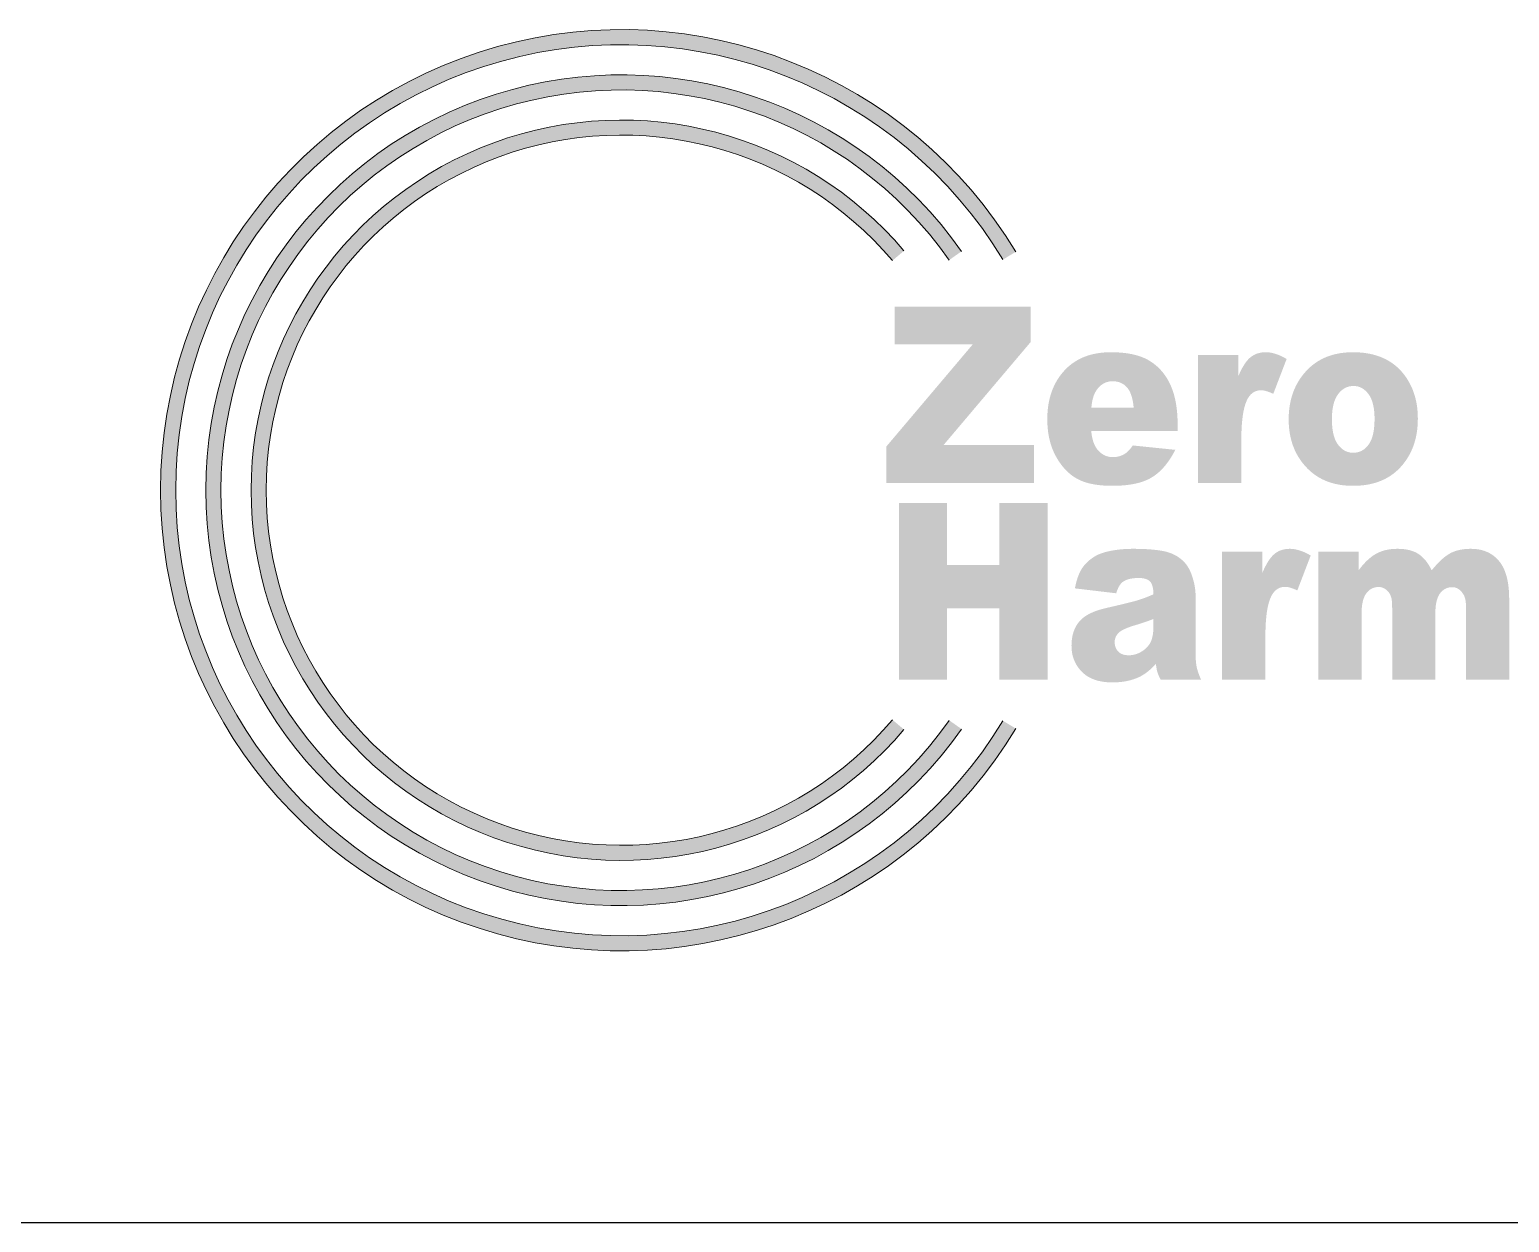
# Model space of a CAD drawing. Header units: millimetres. Extents: x 0 to 810, y -10 to 568.
# Drawn here: x 748.12 to 774.06, y 81 to 101.92 of the extents above; entities that cross this region are included whole.
import ezdxf

# ---------------------------------------------------------------- set-up
doc = ezdxf.new("R2010")
doc.units = ezdxf.units.MM
doc.layers.add('DWGLMT', color=6, linetype='Continuous')

msp = doc.modelspace()

# ---------------------------------------------------------------- hatches: boundary and pattern name
at = {"linetype": 'Continuous', "lineweight": 0}
for color, points in [(3, [(765.185, 89.799, -3.5852), (765.185, 97.888), (765.412, 98.025, 3.5852), (765.412, 89.662)]), (3, [(764.46, 89.654, -3.162147), (764.46, 98.033), (764.243, 97.88, 3.162147), (764.243, 89.807)]), (3, [(763.451, 89.645, -2.725785), (763.451, 98.042), (763.249, 97.871, 2.725785), (763.249, 89.816)]), (7, [(763.143, 93.97), (763.143, 94.611), (764.658, 96.403), (763.29, 96.403), (763.29, 97.064), (765.674, 97.064), (765.674, 96.445), (764.143, 94.634), (765.73, 94.634), (765.73, 93.97)]), (7, [(763.363, 90.522), (763.363, 93.616), (764.205, 93.616), (764.205, 92.532), (765.124, 92.532), (765.124, 93.616), (765.971, 93.616), (765.971, 90.522), (765.124, 90.522), (765.124, 91.773), (764.205, 91.773), (764.205, 90.522)])]:
    msp.add_hatch(color=color, dxfattribs=at).paths.add_polyline_path(points)
h = msp.add_hatch(color=7, dxfattribs=at)
edge = h.paths.add_edge_path()
edge.add_spline(control_points=[(767.1, 93.92), (767.552, 93.92), (767.793, 94.067)], knot_values=[0, 0, 0, 1, 1, 1], degree=2, periodic=0)
edge.add_spline(control_points=[(767.793, 94.067), (768.035, 94.213), (768.206, 94.551)], knot_values=[0, 0, 0, 1, 1, 1], degree=2, periodic=0)
edge.add_line((768.206, 94.551), (767.462, 94.628))
edge.add_spline(control_points=[(767.462, 94.628), (767.391, 94.527), (767.33, 94.487)], knot_values=[0, 0, 0, 1, 1, 1], degree=2, periodic=0)
edge.add_spline(control_points=[(767.33, 94.487), (767.229, 94.423), (767.118, 94.423)], knot_values=[0, 0, 0, 1, 1, 1], degree=2, periodic=0)
edge.add_spline(control_points=[(767.118, 94.423), (766.941, 94.423), (766.832, 94.569)], knot_values=[0, 0, 0, 1, 1, 1], degree=2, periodic=0)
edge.add_spline(control_points=[(766.832, 94.569), (766.754, 94.671), (766.733, 94.879)], knot_values=[0, 0, 0, 1, 1, 1], degree=2, periodic=0)
edge.add_line((766.733, 94.879), (768.248, 94.879))
edge.add_line((768.248, 94.879), (768.248, 94.976))
edge.add_spline(control_points=[(768.248, 94.976), (768.248, 95.419), (768.119, 95.695)], knot_values=[0, 0, 0, 1, 1, 1], degree=2, periodic=0)
edge.add_spline(control_points=[(768.119, 95.695), (767.991, 95.972), (767.746, 96.118)], knot_values=[0, 0, 0, 1, 1, 1], degree=2, periodic=0)
edge.add_spline(control_points=[(767.746, 96.118), (767.501, 96.263), (767.077, 96.263)], knot_values=[0, 0, 0, 1, 1, 1], degree=2, periodic=0)
edge.add_spline(control_points=[(767.077, 96.263), (766.555, 96.263), (766.259, 95.938)], knot_values=[0, 0, 0, 1, 1, 1], degree=2, periodic=0)
edge.add_spline(control_points=[(766.259, 95.938), (765.963, 95.613), (765.963, 95.087)], knot_values=[0, 0, 0, 1, 1, 1], degree=2, periodic=0)
edge.add_spline(control_points=[(765.963, 95.087), (765.963, 94.718), (766.11, 94.444)], knot_values=[0, 0, 0, 1, 1, 1], degree=2, periodic=0)
edge.add_spline(control_points=[(766.11, 94.444), (766.258, 94.171), (766.483, 94.045)], knot_values=[0, 0, 0, 1, 1, 1], degree=2, periodic=0)
edge.add_spline(control_points=[(766.483, 94.045), (766.708, 93.92), (767.1, 93.92)], knot_values=[0, 0, 0, 1, 1, 1], degree=2, periodic=0)
edge = h.paths.add_edge_path(flags=16)
edge.add_spline(control_points=[(767.477, 95.29), (767.455, 95.539), (767.36, 95.646)], knot_values=[0, 0, 0, 1, 1, 1], degree=2, periodic=0)
edge.add_spline(control_points=[(767.36, 95.646), (767.264, 95.754), (767.109, 95.754)], knot_values=[0, 0, 0, 1, 1, 1], degree=2, periodic=0)
edge.add_spline(control_points=[(767.109, 95.754), (766.929, 95.754), (766.822, 95.591)], knot_values=[0, 0, 0, 1, 1, 1], degree=2, periodic=0)
edge.add_spline(control_points=[(766.822, 95.591), (766.753, 95.49), (766.735, 95.29)], knot_values=[0, 0, 0, 1, 1, 1], degree=2, periodic=0)
edge.add_line((766.735, 95.29), (767.477, 95.29))
h = msp.add_hatch(color=7, dxfattribs=at)
edge = h.paths.add_edge_path()
edge.add_line((768.604, 93.97), (769.364, 93.97))
edge.add_line((769.364, 93.97), (769.364, 94.722))
edge.add_spline(control_points=[(769.364, 94.722), (769.364, 95.26), (769.481, 95.457)], knot_values=[0, 0, 0, 1, 1, 1], degree=2, periodic=0)
edge.add_spline(control_points=[(769.481, 95.457), (769.563, 95.596), (769.712, 95.596)], knot_values=[0, 0, 0, 1, 1, 1], degree=2, periodic=0)
edge.add_spline(control_points=[(769.712, 95.596), (769.79, 95.596), (769.924, 95.533)], knot_values=[0, 0, 0, 1, 1, 1], degree=2, periodic=0)
edge.add_line((769.924, 95.533), (770.158, 96.145))
edge.add_spline(control_points=[(770.158, 96.145), (769.959, 96.263), (769.792, 96.263)], knot_values=[0, 0, 0, 1, 1, 1], degree=2, periodic=0)
edge.add_spline(control_points=[(769.792, 96.263), (769.632, 96.263), (769.523, 96.173)], knot_values=[0, 0, 0, 1, 1, 1], degree=2, periodic=0)
edge.add_spline(control_points=[(769.523, 96.173), (769.414, 96.084), (769.312, 95.845)], knot_values=[0, 0, 0, 1, 1, 1], degree=2, periodic=0)
edge.add_line((769.312, 95.845), (769.312, 96.213))
edge.add_line((769.312, 96.213), (768.604, 96.213))
edge.add_line((768.604, 96.213), (768.604, 93.97))
h = msp.add_hatch(color=7, dxfattribs=at)
edge = h.paths.add_edge_path()
edge.add_spline(control_points=[(771.323, 93.92), (770.848, 93.92), (770.554, 94.194)], knot_values=[0, 0, 0, 1, 1, 1], degree=2, periodic=0)
edge.add_spline(control_points=[(770.554, 94.194), (770.194, 94.534), (770.194, 95.085)], knot_values=[0, 0, 0, 1, 1, 1], degree=2, periodic=0)
edge.add_spline(control_points=[(770.194, 95.085), (770.194, 95.598), (770.499, 95.931)], knot_values=[0, 0, 0, 1, 1, 1], degree=2, periodic=0)
edge.add_spline(control_points=[(770.499, 95.931), (770.803, 96.263), (771.321, 96.263)], knot_values=[0, 0, 0, 1, 1, 1], degree=2, periodic=0)
edge.add_spline(control_points=[(771.321, 96.263), (771.913, 96.263), (772.215, 95.873)], knot_values=[0, 0, 0, 1, 1, 1], degree=2, periodic=0)
edge.add_spline(control_points=[(772.215, 95.873), (772.458, 95.558), (772.458, 95.098)], knot_values=[0, 0, 0, 1, 1, 1], degree=2, periodic=0)
edge.add_spline(control_points=[(772.458, 95.098), (772.458, 94.581), (772.157, 94.25)], knot_values=[0, 0, 0, 1, 1, 1], degree=2, periodic=0)
edge.add_spline(control_points=[(772.157, 94.25), (771.855, 93.92), (771.323, 93.92)], knot_values=[0, 0, 0, 1, 1, 1], degree=2, periodic=0)
edge = h.paths.add_edge_path(flags=16)
edge.add_spline(control_points=[(771.332, 95.671), (771.487, 95.671), (771.593, 95.528)], knot_values=[0, 0, 0, 1, 1, 1], degree=2, periodic=0)
edge.add_spline(control_points=[(771.593, 95.528), (771.699, 95.386), (771.699, 95.095)], knot_values=[0, 0, 0, 1, 1, 1], degree=2, periodic=0)
edge.add_spline(control_points=[(771.699, 95.095), (771.699, 94.783), (771.594, 94.642)], knot_values=[0, 0, 0, 1, 1, 1], degree=2, periodic=0)
edge.add_spline(control_points=[(771.594, 94.642), (771.489, 94.5), (771.326, 94.5)], knot_values=[0, 0, 0, 1, 1, 1], degree=2, periodic=0)
edge.add_spline(control_points=[(771.326, 94.5), (771.165, 94.5), (771.058, 94.644)], knot_values=[0, 0, 0, 1, 1, 1], degree=2, periodic=0)
edge.add_spline(control_points=[(771.058, 94.644), (770.952, 94.787), (770.952, 95.087)], knot_values=[0, 0, 0, 1, 1, 1], degree=2, periodic=0)
edge.add_spline(control_points=[(770.952, 95.087), (770.952, 95.382), (771.059, 95.526)], knot_values=[0, 0, 0, 1, 1, 1], degree=2, periodic=0)
edge.add_spline(control_points=[(771.059, 95.526), (771.167, 95.671), (771.332, 95.671)], knot_values=[0, 0, 0, 1, 1, 1], degree=2, periodic=0)
h = msp.add_hatch(color=7, dxfattribs=at)
edge = h.paths.add_edge_path()
edge.add_spline(control_points=[(768.506, 92.322), (768.451, 92.496), (768.354, 92.591)], knot_values=[0, 0, 0, 1, 1, 1], degree=2, periodic=0)
edge.add_spline(control_points=[(768.354, 92.591), (768.217, 92.729), (768.011, 92.772)], knot_values=[0, 0, 0, 1, 1, 1], degree=2, periodic=0)
edge.add_spline(control_points=[(768.011, 92.772), (767.805, 92.815), (767.466, 92.815)], knot_values=[0, 0, 0, 1, 1, 1], degree=2, periodic=0)
edge.add_spline(control_points=[(767.466, 92.815), (767.254, 92.815), (767.073, 92.779)], knot_values=[0, 0, 0, 1, 1, 1], degree=2, periodic=0)
edge.add_spline(control_points=[(767.073, 92.779), (766.891, 92.743), (766.787, 92.677)], knot_values=[0, 0, 0, 1, 1, 1], degree=2, periodic=0)
edge.add_spline(control_points=[(766.787, 92.677), (766.642, 92.586), (766.565, 92.462)], knot_values=[0, 0, 0, 1, 1, 1], degree=2, periodic=0)
edge.add_spline(control_points=[(766.565, 92.462), (766.488, 92.338), (766.447, 92.121)], knot_values=[0, 0, 0, 1, 1, 1], degree=2, periodic=0)
edge.add_line((766.447, 92.121), (767.171, 92.035))
edge.add_spline(control_points=[(767.171, 92.035), (767.215, 92.182), (767.287, 92.235)], knot_values=[0, 0, 0, 1, 1, 1], degree=2, periodic=0)
edge.add_spline(control_points=[(767.287, 92.235), (767.38, 92.303), (767.564, 92.303)], knot_values=[0, 0, 0, 1, 1, 1], degree=2, periodic=0)
edge.add_spline(control_points=[(767.564, 92.303), (767.709, 92.303), (767.766, 92.239)], knot_values=[0, 0, 0, 1, 1, 1], degree=2, periodic=0)
edge.add_spline(control_points=[(767.766, 92.239), (767.823, 92.176), (767.823, 92.017)], knot_values=[0, 0, 0, 1, 1, 1], degree=2, periodic=0)
edge.add_spline(control_points=[(767.823, 92.017), (767.682, 91.954), (767.556, 91.915)], knot_values=[0, 0, 0, 1, 1, 1], degree=2, periodic=0)
edge.add_spline(control_points=[(767.556, 91.915), (767.43, 91.876), (767.005, 91.779)], knot_values=[0, 0, 0, 1, 1, 1], degree=2, periodic=0)
edge.add_spline(control_points=[(767.005, 91.779), (766.651, 91.699), (766.519, 91.534)], knot_values=[0, 0, 0, 1, 1, 1], degree=2, periodic=0)
edge.add_spline(control_points=[(766.519, 91.534), (766.387, 91.37), (766.387, 91.115)], knot_values=[0, 0, 0, 1, 1, 1], degree=2, periodic=0)
edge.add_spline(control_points=[(766.387, 91.115), (766.387, 90.843), (766.57, 90.657)], knot_values=[0, 0, 0, 1, 1, 1], degree=2, periodic=0)
edge.add_spline(control_points=[(766.57, 90.657), (766.753, 90.472), (767.105, 90.472)], knot_values=[0, 0, 0, 1, 1, 1], degree=2, periodic=0)
edge.add_spline(control_points=[(767.105, 90.472), (767.37, 90.472), (767.571, 90.565)], knot_values=[0, 0, 0, 1, 1, 1], degree=2, periodic=0)
edge.add_spline(control_points=[(767.571, 90.565), (767.717, 90.634), (767.866, 90.796)], knot_values=[0, 0, 0, 1, 1, 1], degree=2, periodic=0)
edge.add_spline(control_points=[(767.866, 90.796), (767.879, 90.699), (767.892, 90.654)], knot_values=[0, 0, 0, 1, 1, 1], degree=2, periodic=0)
edge.add_spline(control_points=[(767.892, 90.654), (767.905, 90.609), (767.948, 90.522)], knot_values=[0, 0, 0, 1, 1, 1], degree=2, periodic=0)
edge.add_line((767.948, 90.522), (768.657, 90.522))
edge.add_spline(control_points=[(768.657, 90.522), (768.597, 90.662), (768.58, 90.751)], knot_values=[0, 0, 0, 1, 1, 1], degree=2, periodic=0)
edge.add_spline(control_points=[(768.58, 90.751), (768.562, 90.841), (768.562, 91)], knot_values=[0, 0, 0, 1, 1, 1], degree=2, periodic=0)
edge.add_line((768.562, 91), (768.562, 91.99))
edge.add_spline(control_points=[(768.562, 91.99), (768.562, 92.148), (768.506, 92.322)], knot_values=[0, 0, 0, 1, 1, 1], degree=2, periodic=0)
edge = h.paths.add_edge_path(flags=16)
edge.add_spline(control_points=[(767.778, 91.188), (767.823, 91.288), (767.823, 91.448)], knot_values=[0, 0, 0, 1, 1, 1], degree=2, periodic=0)
edge.add_line((767.823, 91.448), (767.823, 91.585))
edge.add_spline(control_points=[(767.823, 91.585), (767.667, 91.522), (767.499, 91.474)], knot_values=[0, 0, 0, 1, 1, 1], degree=2, periodic=0)
edge.add_spline(control_points=[(767.499, 91.474), (767.269, 91.404), (767.208, 91.336)], knot_values=[0, 0, 0, 1, 1, 1], degree=2, periodic=0)
edge.add_spline(control_points=[(767.208, 91.336), (767.144, 91.267), (767.144, 91.178)], knot_values=[0, 0, 0, 1, 1, 1], degree=2, periodic=0)
edge.add_spline(control_points=[(767.144, 91.178), (767.144, 91.077), (767.207, 91.013)], knot_values=[0, 0, 0, 1, 1, 1], degree=2, periodic=0)
edge.add_spline(control_points=[(767.207, 91.013), (767.269, 90.948), (767.389, 90.948)], knot_values=[0, 0, 0, 1, 1, 1], degree=2, periodic=0)
edge.add_spline(control_points=[(767.389, 90.948), (767.515, 90.948), (767.624, 91.018)], knot_values=[0, 0, 0, 1, 1, 1], degree=2, periodic=0)
edge.add_spline(control_points=[(767.624, 91.018), (767.732, 91.087), (767.778, 91.188)], knot_values=[0, 0, 0, 1, 1, 1], degree=2, periodic=0)
h = msp.add_hatch(color=7, dxfattribs=at)
edge = h.paths.add_edge_path()
edge.add_line((769.786, 90.522), (769.026, 90.522))
edge.add_line((769.026, 90.522), (769.026, 92.765))
edge.add_line((769.026, 92.765), (769.734, 92.765))
edge.add_line((769.734, 92.765), (769.734, 92.397))
edge.add_spline(control_points=[(769.734, 92.397), (769.836, 92.636), (769.945, 92.725)], knot_values=[0, 0, 0, 1, 1, 1], degree=2, periodic=0)
edge.add_spline(control_points=[(769.945, 92.725), (770.053, 92.815), (770.213, 92.815)], knot_values=[0, 0, 0, 1, 1, 1], degree=2, periodic=0)
edge.add_spline(control_points=[(770.213, 92.815), (770.381, 92.815), (770.58, 92.697)], knot_values=[0, 0, 0, 1, 1, 1], degree=2, periodic=0)
edge.add_line((770.58, 92.697), (770.345, 92.085))
edge.add_spline(control_points=[(770.345, 92.085), (770.212, 92.148), (770.133, 92.148)], knot_values=[0, 0, 0, 1, 1, 1], degree=2, periodic=0)
edge.add_spline(control_points=[(770.133, 92.148), (769.985, 92.148), (769.903, 92.009)], knot_values=[0, 0, 0, 1, 1, 1], degree=2, periodic=0)
edge.add_spline(control_points=[(769.903, 92.009), (769.786, 91.812), (769.786, 91.274)], knot_values=[0, 0, 0, 1, 1, 1], degree=2, periodic=0)
edge.add_line((769.786, 91.274), (769.786, 90.522))
h = msp.add_hatch(color=7, dxfattribs=at)
edge = h.paths.add_edge_path()
edge.add_line((770.713, 90.522), (771.471, 90.522))
edge.add_line((771.471, 90.522), (771.471, 91.666))
edge.add_spline(control_points=[(771.471, 91.666), (771.471, 91.921), (771.554, 92.033)], knot_values=[0, 0, 0, 1, 1, 1], degree=2, periodic=0)
edge.add_spline(control_points=[(771.554, 92.033), (771.638, 92.145), (771.769, 92.145)], knot_values=[0, 0, 0, 1, 1, 1], degree=2, periodic=0)
edge.add_spline(control_points=[(771.769, 92.145), (771.849, 92.145), (771.909, 92.093)], knot_values=[0, 0, 0, 1, 1, 1], degree=2, periodic=0)
edge.add_spline(control_points=[(771.909, 92.093), (771.969, 92.042), (771.993, 91.957)], knot_values=[0, 0, 0, 1, 1, 1], degree=2, periodic=0)
edge.add_spline(control_points=[(771.993, 91.957), (772.008, 91.905), (772.008, 91.757)], knot_values=[0, 0, 0, 1, 1, 1], degree=2, periodic=0)
edge.add_line((772.008, 91.757), (772.008, 90.522))
edge.add_line((772.008, 90.522), (772.765, 90.522))
edge.add_line((772.765, 90.522), (772.765, 91.68))
edge.add_spline(control_points=[(772.765, 91.68), (772.765, 91.923), (772.846, 92.032)], knot_values=[0, 0, 0, 1, 1, 1], degree=2, periodic=0)
edge.add_spline(control_points=[(772.846, 92.032), (772.928, 92.142), (773.061, 92.142)], knot_values=[0, 0, 0, 1, 1, 1], degree=2, periodic=0)
edge.add_spline(control_points=[(773.061, 92.142), (773.174, 92.142), (773.25, 92.026)], knot_values=[0, 0, 0, 1, 1, 1], degree=2, periodic=0)
edge.add_spline(control_points=[(773.25, 92.026), (773.302, 91.952), (773.302, 91.8)], knot_values=[0, 0, 0, 1, 1, 1], degree=2, periodic=0)
edge.add_line((773.302, 91.8), (773.302, 90.522))
edge.add_line((773.302, 90.522), (774.059, 90.522))
edge.add_line((774.059, 90.522), (774.059, 91.931))
edge.add_spline(control_points=[(774.059, 91.931), (774.059, 92.387), (773.881, 92.601)], knot_values=[0, 0, 0, 1, 1, 1], degree=2, periodic=0)
edge.add_spline(control_points=[(773.881, 92.601), (773.703, 92.815), (773.386, 92.815)], knot_values=[0, 0, 0, 1, 1, 1], degree=2, periodic=0)
edge.add_spline(control_points=[(773.386, 92.815), (773.171, 92.815), (773.025, 92.736)], knot_values=[0, 0, 0, 1, 1, 1], degree=2, periodic=0)
edge.add_spline(control_points=[(773.025, 92.736), (772.878, 92.657), (772.7, 92.437)], knot_values=[0, 0, 0, 1, 1, 1], degree=2, periodic=0)
edge.add_spline(control_points=[(772.7, 92.437), (772.613, 92.625), (772.475, 92.72)], knot_values=[0, 0, 0, 1, 1, 1], degree=2, periodic=0)
edge.add_spline(control_points=[(772.475, 92.72), (772.337, 92.815), (772.101, 92.815)], knot_values=[0, 0, 0, 1, 1, 1], degree=2, periodic=0)
edge.add_spline(control_points=[(772.101, 92.815), (771.882, 92.815), (771.726, 92.728)], knot_values=[0, 0, 0, 1, 1, 1], degree=2, periodic=0)
edge.add_spline(control_points=[(771.726, 92.728), (771.571, 92.642), (771.419, 92.437)], knot_values=[0, 0, 0, 1, 1, 1], degree=2, periodic=0)
edge.add_line((771.419, 92.437), (771.419, 92.765))
edge.add_line((771.419, 92.765), (770.713, 92.765))
edge.add_line((770.713, 92.765), (770.713, 90.522))

# ---------------------------------------------------------------- linework, layer by layer
at = {"color": 3, "linetype": 'Continuous', "lineweight": 0}
for radius, start, end in [(8.079, 31.1702, 328.8298), (7.814, 31.1702, 328.8298), (7.286, 35.0982, 324.9018), (7.021, 35.0982, 324.9018), (6.492, 40.2928, 319.7072), (6.228, 40.2928, 319.7072)]:
    msp.add_arc((758.499, 93.843), radius, start, end, dxfattribs=at)
at = {"layer": 'DWGLMT'}
msp.add_line((670, 81), (805, 81), dxfattribs=at)

doc.saveas('drawing.dxf')
